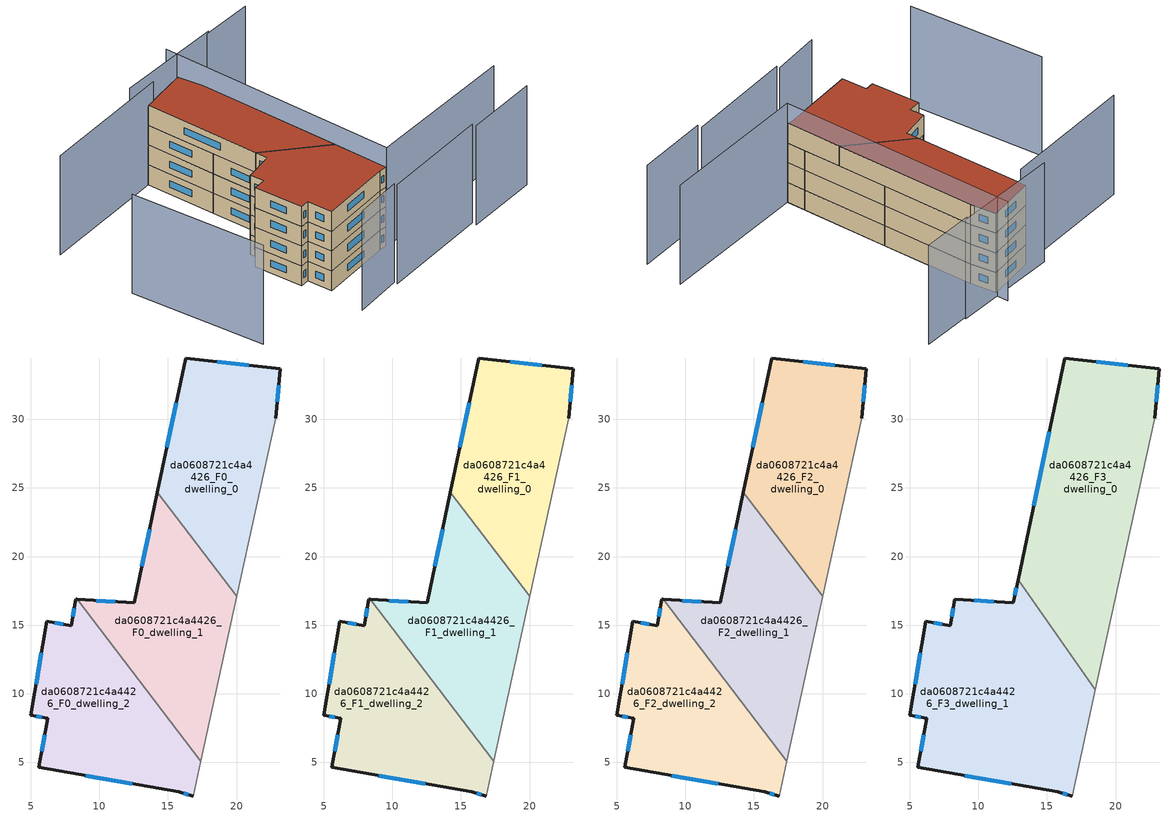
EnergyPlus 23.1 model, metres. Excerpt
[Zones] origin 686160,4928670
da0608721c4a4426_F0_dwelling_0
 floor ground (EU_floor_Construction): 23.2,33.7 22.85,30.07 20.02,17.09 14.23,24.69 16.28,34.48 z0
 wall outside (EU_wall_Construction): 22.85,30.07 23.2,33.7 16.28,34.48 14.23,24.69 z0:3
 wall adiabatic (EU_wall_Construction): 20.02,17.09 22.85,30.07 z0:3
 wall to da0608721c4a4426_F0_dwelling_1 (EU_wall_Construction): 14.23,24.69 20.02,17.09 z0:3
 window (EU_Window_Construction): 20.89,33.96 18.59,34.22 / 22.97,31.28 23.08,32.49 / 15.6,31.22 14.91,27.96 z1:2
da0608721c4a4426_F0_dwelling_1
 floor ground (EU_floor_Construction): 14.23,24.69 20.02,17.09 17.4,5.04 8.38,16.88 12.54,16.61 z0
 wall outside (EU_wall_Construction): 14.23,24.69 12.54,16.61 8.38,16.88 z0:3
 wall adiabatic (EU_wall_Construction): 17.4,5.04 20.02,17.09 z0:3
 wall to da0608721c4a4426_F0_dwelling_2 (EU_wall_Construction): 8.38,16.88 17.4,5.04 z0:3
 window (EU_Window_Construction): 11.15,16.7 9.77,16.79 / 13.67,22 13.1,19.31 z1:2
da0608721c4a4426_F0_dwelling_2
 floor ground (EU_floor_Construction): 8.38,16.88 17.4,5.04 16.85,2.53 15.79,2.83 5.58,4.61 6.22,8.18 4.98,8.4 6.16,15.26 7.94,14.95 8.28,16.88 z0
 wall outside (EU_wall_Construction): 8.38,16.88 8.28,16.88 7.94,14.95 6.16,15.26 4.98,8.4 6.22,8.18 5.58,4.61 15.79,2.83 16.85,2.53 z0:3
 wall adiabatic (EU_wall_Construction): 16.85,2.53 17.4,5.04 z0:3
 window (EU_Window_Construction): 5.39,8.33 5.81,8.26 / 5.77,12.98 5.37,10.69 / 7.35,15.06 6.75,15.16 / 8.17,16.24 8.05,15.6 / 16.14,2.73 16.5,2.63 / 8.98,4.02 12.39,3.43 / 6.01,6.99 5.79,5.8 z1:2
da0608721c4a4426_F1_dwelling_0
 floor to da0608721c4a4426_F0_dwelling_0 (EU_floor_Construction): 23.2,33.7 22.85,30.07 20.02,17.09 14.23,24.69 16.28,34.48 z3
 wall outside (EU_wall_Construction): 22.85,30.07 23.2,33.7 16.28,34.48 14.23,24.69 z3:6
 wall adiabatic (EU_wall_Construction): 20.02,17.09 22.85,30.07 z3:6
 wall to da0608721c4a4426_F1_dwelling_1 (EU_wall_Construction): 14.23,24.69 20.02,17.09 z3:6
 window (EU_Window_Construction): 20.89,33.96 18.59,34.22 / 22.97,31.28 23.08,32.49 / 15.6,31.22 14.91,27.96 z4:5
da0608721c4a4426_F1_dwelling_1
 floor to da0608721c4a4426_F0_dwelling_1 (EU_floor_Construction): 14.23,24.69 20.02,17.09 17.4,5.04 8.38,16.88 12.54,16.61 z3
 wall outside (EU_wall_Construction): 14.23,24.69 12.54,16.61 8.38,16.88 z3:6
 wall adiabatic (EU_wall_Construction): 17.4,5.04 20.02,17.09 z3:6
 wall to da0608721c4a4426_F1_dwelling_2 (EU_wall_Construction): 8.38,16.88 17.4,5.04 z3:6
 window (EU_Window_Construction): 11.15,16.7 9.77,16.79 / 13.67,22 13.1,19.31 z4:5
da0608721c4a4426_F1_dwelling_2
 floor to da0608721c4a4426_F0_dwelling_2 (EU_floor_Construction): 8.38,16.88 17.4,5.04 16.85,2.53 15.79,2.83 5.58,4.61 6.22,8.18 4.98,8.4 6.16,15.26 7.94,14.95 8.28,16.88 z3
 wall outside (EU_wall_Construction): 8.38,16.88 8.28,16.88 7.94,14.95 6.16,15.26 4.98,8.4 6.22,8.18 5.58,4.61 15.79,2.83 16.85,2.53 z3:6
 wall adiabatic (EU_wall_Construction): 16.85,2.53 17.4,5.04 z3:6
 window (EU_Window_Construction): 5.39,8.33 5.81,8.26 / 5.77,12.98 5.37,10.69 / 7.35,15.06 6.75,15.16 / 8.17,16.24 8.05,15.6 / 16.14,2.73 16.5,2.63 / 8.98,4.02 12.39,3.43 / 6.01,6.99 5.79,5.8 z4:5
da0608721c4a4426_F2_dwelling_0
 floor to da0608721c4a4426_F1_dwelling_0 (EU_floor_Construction): 23.2,33.7 22.85,30.07 20.02,17.09 14.23,24.69 16.28,34.48 z6
 wall outside (EU_wall_Construction): 22.85,30.07 23.2,33.7 16.28,34.48 14.23,24.69 z6:9
 wall adiabatic (EU_wall_Construction): 20.02,17.09 22.85,30.07 z6:9
 wall to da0608721c4a4426_F2_dwelling_1 (EU_wall_Construction): 14.23,24.69 20.02,17.09 z6:9
 window (EU_Window_Construction): 20.89,33.96 18.59,34.22 / 22.97,31.28 23.08,32.49 / 15.6,31.22 14.91,27.96 z7:8
da0608721c4a4426_F2_dwelling_1
 floor to da0608721c4a4426_F1_dwelling_1 (EU_floor_Construction): 14.23,24.69 20.02,17.09 17.4,5.04 8.38,16.88 12.54,16.61 z6
 wall outside (EU_wall_Construction): 14.23,24.69 12.54,16.61 8.38,16.88 z6:9
 wall adiabatic (EU_wall_Construction): 17.4,5.04 20.02,17.09 z6:9
 wall to da0608721c4a4426_F2_dwelling_2 (EU_wall_Construction): 8.38,16.88 17.4,5.04 z6:9
 window (EU_Window_Construction): 11.15,16.7 9.77,16.79 / 13.67,22 13.1,19.31 z7:8
da0608721c4a4426_F2_dwelling_2
 floor to da0608721c4a4426_F1_dwelling_2 (EU_floor_Construction): 8.38,16.88 17.4,5.04 16.85,2.53 15.79,2.83 5.58,4.61 6.22,8.18 4.98,8.4 6.16,15.26 7.94,14.95 8.28,16.88 z6
 wall outside (EU_wall_Construction): 8.38,16.88 8.28,16.88 7.94,14.95 6.16,15.26 4.98,8.4 6.22,8.18 5.58,4.61 15.79,2.83 16.85,2.53 z6:9
 wall adiabatic (EU_wall_Construction): 16.85,2.53 17.4,5.04 z6:9
 window (EU_Window_Construction): 5.39,8.33 5.81,8.26 / 5.77,12.98 5.37,10.69 / 7.35,15.06 6.75,15.16 / 8.17,16.24 8.05,15.6 / 16.14,2.73 16.5,2.63 / 8.98,4.02 12.39,3.43 / 6.01,6.99 5.79,5.8 z7:8
da0608721c4a4426_F3_dwelling_0
 floor to da0608721c4a4426_F2_dwelling_0 (EU_floor_Construction): 23.2,33.7 22.85,30.07 20.02,17.09 14.23,24.69 16.28,34.48 z9
 floor to da0608721c4a4426_F2_dwelling_1 (EU_floor_Construction): 14.23,24.69 20.02,17.09 18.54,10.27 12.89,18.3 z9
 wall outside (EU_wall_Construction): 22.85,30.07 23.2,33.7 16.28,34.48 12.89,18.3 z9:12
 wall adiabatic (EU_wall_Construction): 18.54,10.27 22.85,30.07 z9:12
 wall to da0608721c4a4426_F3_dwelling_1 (EU_wall_Construction): 12.89,18.3 18.54,10.27 z9:12
 window (EU_Window_Construction): 20.89,33.96 18.59,34.22 / 22.97,31.28 23.08,32.49 / 15.15,29.09 14.02,23.69 z10:11
 roof outside (EU_roof_Construction): 18.54,10.27 22.85,30.07 23.2,33.7 16.28,34.48 12.89,18.3 z12
da0608721c4a4426_F3_dwelling_1
 floor to da0608721c4a4426_F2_dwelling_1 (EU_floor_Construction): 12.89,18.3 18.54,10.27 17.4,5.04 8.38,16.88 12.54,16.61 z9
 floor to da0608721c4a4426_F2_dwelling_2 (EU_floor_Construction): 8.38,16.88 17.4,5.04 16.85,2.53 15.79,2.83 5.58,4.61 6.22,8.18 4.98,8.4 6.16,15.26 7.94,14.95 8.28,16.88 z9
 wall outside (EU_wall_Construction): 12.89,18.3 12.54,16.61 8.28,16.88 7.94,14.95 6.16,15.26 4.98,8.4 6.22,8.18 5.58,4.61 15.79,2.83 16.85,2.53 z9:12
 wall adiabatic (EU_wall_Construction): 16.85,2.53 18.54,10.27 z9:12
 window (EU_Window_Construction): 5.39,8.33 5.81,8.26 / 5.77,12.98 5.37,10.69 / 7.35,15.06 6.75,15.16 / 8.17,16.24 8.05,15.6 / 11.12,16.7 9.7,16.79 / 12.77,17.74 12.66,17.17 / 16.14,2.73 16.5,2.63 / 8.98,4.02 12.39,3.43 / 6.01,6.99 5.79,5.8 z10:11
 roof outside (EU_roof_Construction): 16.85,2.53 18.54,10.27 12.89,18.3 12.54,16.61 8.28,16.88 7.94,14.95 6.16,15.26 4.98,8.4 6.22,8.18 5.58,4.61 15.79,2.83 z12
shading: 25.7,-5.61 35.91,-7.68 / 10.36,-2.07 25.81,-5.01 / 3.53,-0.5 10.44,-1.58 / -5.2,26.61 -8.06,7.5 / 38.05,-2.22 16.82,2.4 / 16.82,2.4 24.08,35.72 / 36.45,30.76 29.2,32.55 / 29.73,32.66 14.78,36.31 / 17.24,34.29 -1.63,38.05 z0:15
[Building]
EU S2 Campaign: North Axis=0; Terrain=City; Solar Distribution=FullExterior
[Site:Location]
Bologna: Latitude=44.5; Longitude=11.25; Time Zone=1; Elevation=37
[SizingPeriod:WeatherFileDays]
AnnualSizingPeriod: Begin Month=1; Begin Day of Month=1; End Month=12; End Day of Month=31; Day of Week for Start Day=Monday; Use Weather File Daylight Saving Period=No; Use Weather File Rain and Snow Indicators=No
[MATERIAL]
EU_InternalMass_Material: Roughness=MediumRough; Thickness=0.1; Conductivity=1; Density=1800; Specific Heat=900; Thermal Absorptance=0.9; Solar Absorptance=0.7; Visible Absorptance=0.7
[MATERIAL:NOMASS] Roughness=MediumRough; Thermal Absorptance=0.9; Solar Absorptance=0.7; Visible Absorptance=0.7
Name | Thermal Resistance
EU_wall_NoMass | 0.937881
EU_roof_NoMass | 0.548572
EU_floor_NoMass | 0.71348
[WINDOWMATERIAL:SIMPLEGLAZINGSYSTEM]
EU_Window_SimpleGlazing: UFactor=4.25633; Solar Heat Gain Coefficient=0.85; Visible Transmittance=0.85
[CONSTRUCTION]
EU_wall_Construction: EU_wall_NoMass
EU_roof_Construction: EU_roof_NoMass
EU_floor_Construction: EU_floor_NoMass
EU_Window_Construction: EU_Window_SimpleGlazing
EU_InternalMass_Construction: EU_InternalMass_Material
[ZONE] Type=1; Multiplier=1; Ceiling Height=autocalculate; Floor Area=autocalculate; Part of Total Floor Area=Yes
Name | Volume
da0608721c4a4426_F0_dwelling_0; da0608721c4a4426_F1_dwelling_0; da0608721c4a4426_F2_dwelling_0 | 293.11
da0608721c4a4426_F3_dwelling_0 | 439.642
da0608721c4a4426_F0_dwelling_1; da0608721c4a4426_F1_dwelling_1; da0608721c4a4426_F2_dwelling_1 | 293.109
da0608721c4a4426_F3_dwelling_1 | 439.652
da0608721c4a4426_F0_dwelling_2; da0608721c4a4426_F1_dwelling_2; da0608721c4a4426_F2_dwelling_2 | 293.087
[INTERNALMASS] Construction=EU_InternalMass_Construction
Name | Zone or ZoneList | Surface Area
da0608721c4a4426_F0_dwelling_0_EU_InternalMass | da0608721c4a4426_F0_dwelling_0 | 97.7037
da0608721c4a4426_F0_dwelling_1_EU_InternalMass | da0608721c4a4426_F0_dwelling_1 | 97.7027
da0608721c4a4426_F0_dwelling_2_EU_InternalMass | da0608721c4a4426_F0_dwelling_2 | 97.6955
da0608721c4a4426_F1_dwelling_0_EU_InternalMass | da0608721c4a4426_F1_dwelling_0 | 97.7037
da0608721c4a4426_F1_dwelling_1_EU_InternalMass | da0608721c4a4426_F1_dwelling_1 | 97.7027
da0608721c4a4426_F1_dwelling_2_EU_InternalMass | da0608721c4a4426_F1_dwelling_2 | 97.6955
da0608721c4a4426_F2_dwelling_0_EU_InternalMass | da0608721c4a4426_F2_dwelling_0 | 97.7037
da0608721c4a4426_F2_dwelling_1_EU_InternalMass | da0608721c4a4426_F2_dwelling_1 | 97.7027
da0608721c4a4426_F2_dwelling_2_EU_InternalMass | da0608721c4a4426_F2_dwelling_2 | 97.6955
da0608721c4a4426_F3_dwelling_0_EU_InternalMass | da0608721c4a4426_F3_dwelling_0 | 146.547
da0608721c4a4426_F3_dwelling_1_EU_InternalMass | da0608721c4a4426_F3_dwelling_1 | 146.551
[OTHEREQUIPMENT] Fuel Type=Electricity; Design Level Calculation Method=Watts/Area; Power per Zone Floor Area=1; Fraction Latent=0; Fraction Radiant=0; Fraction Lost=0; Carbon Dioxide Generation Rate=0; EndUse Subcategory=EU_Step8_InternalGains
Name | Zone or ZoneList or Space or SpaceList | Schedule
EU_Step8_InternalGain_da0608721c4a4426_F0_dwelling_0_f000 | da0608721c4a4426_F0_dwelling_0 | EU_Step8_GainSchedule_da0608721c4a4426_F0_dwelling_0_f000
EU_Step8_InternalGain_da0608721c4a4426_F0_dwelling_1_f000 | da0608721c4a4426_F0_dwelling_1 | EU_Step8_GainSchedule_da0608721c4a4426_F0_dwelling_1_f000
EU_Step8_InternalGain_da0608721c4a4426_F0_dwelling_2_f000 | da0608721c4a4426_F0_dwelling_2 | EU_Step8_GainSchedule_da0608721c4a4426_F0_dwelling_2_f000
EU_Step8_InternalGain_da0608721c4a4426_F1_dwelling_0_f000 | da0608721c4a4426_F1_dwelling_0 | EU_Step8_GainSchedule_da0608721c4a4426_F1_dwelling_0_f000
EU_Step8_InternalGain_da0608721c4a4426_F1_dwelling_1_f000 | da0608721c4a4426_F1_dwelling_1 | EU_Step8_GainSchedule_da0608721c4a4426_F1_dwelling_1_f000
EU_Step8_InternalGain_da0608721c4a4426_F1_dwelling_2_f000 | da0608721c4a4426_F1_dwelling_2 | EU_Step8_GainSchedule_da0608721c4a4426_F1_dwelling_2_f000
EU_Step8_InternalGain_da0608721c4a4426_F2_dwelling_0_f000 | da0608721c4a4426_F2_dwelling_0 | EU_Step8_GainSchedule_da0608721c4a4426_F2_dwelling_0_f000
EU_Step8_InternalGain_da0608721c4a4426_F2_dwelling_1_f000 | da0608721c4a4426_F2_dwelling_1 | EU_Step8_GainSchedule_da0608721c4a4426_F2_dwelling_1_f000
EU_Step8_InternalGain_da0608721c4a4426_F2_dwelling_2_f000 | da0608721c4a4426_F2_dwelling_2 | EU_Step8_GainSchedule_da0608721c4a4426_F2_dwelling_2_f000
EU_Step8_InternalGain_da0608721c4a4426_F3_dwelling_0_f000 | da0608721c4a4426_F3_dwelling_0 | EU_Step8_GainSchedule_da0608721c4a4426_F3_dwelling_0_f000
EU_Step8_InternalGain_da0608721c4a4426_F3_dwelling_1_f000 | da0608721c4a4426_F3_dwelling_1 | EU_Step8_GainSchedule_da0608721c4a4426_F3_dwelling_1_f000
[ZONEVENTILATION:DESIGNFLOWRATE] Schedule=EU_AlwaysOn; Design Flow Rate Calculation Method=AirChanges/Hour; Air Changes per Hour=0.687892; Ventilation Type=Natural; Fan Pressure Rise=0; Fan Total Efficiency=1; Constant Term Coefficient=1; Temperature Term Coefficient=0; Velocity Term Coefficient=0; Velocity Squared Term Coefficient=0; Minimum Indoor Temperature=-100; Maximum Indoor Temperature=100; Delta Temperature=-100; Minimum Outdoor Temperature=-100; Maximum Outdoor Temperature=100; Maximum Wind Speed=40
Name | Zone or ZoneList or Space or SpaceList
EU_ConstantAir_da0608721c4a4426_F0_dwelling_0 | da0608721c4a4426_F0_dwelling_0
EU_ConstantAir_da0608721c4a4426_F0_dwelling_1 | da0608721c4a4426_F0_dwelling_1
EU_ConstantAir_da0608721c4a4426_F0_dwelling_2 | da0608721c4a4426_F0_dwelling_2
EU_ConstantAir_da0608721c4a4426_F1_dwelling_0 | da0608721c4a4426_F1_dwelling_0
EU_ConstantAir_da0608721c4a4426_F1_dwelling_1 | da0608721c4a4426_F1_dwelling_1
EU_ConstantAir_da0608721c4a4426_F1_dwelling_2 | da0608721c4a4426_F1_dwelling_2
EU_ConstantAir_da0608721c4a4426_F2_dwelling_0 | da0608721c4a4426_F2_dwelling_0
EU_ConstantAir_da0608721c4a4426_F2_dwelling_1 | da0608721c4a4426_F2_dwelling_1
EU_ConstantAir_da0608721c4a4426_F2_dwelling_2 | da0608721c4a4426_F2_dwelling_2
EU_ConstantAir_da0608721c4a4426_F3_dwelling_0 | da0608721c4a4426_F3_dwelling_0
EU_ConstantAir_da0608721c4a4426_F3_dwelling_1 | da0608721c4a4426_F3_dwelling_1
[HVACTEMPLATE:THERMOSTAT] Constant Heating Setpoint=20; Constant Cooling Setpoint=50
EU_HeatOnly_da0608721c4a4426_F0_dwelling_0; EU_HeatOnly_da0608721c4a4426_F0_dwelling_1; EU_HeatOnly_da0608721c4a4426_F0_dwelling_2; EU_HeatOnly_da0608721c4a4426_F1_dwelling_0; EU_HeatOnly_da0608721c4a4426_F1_dwelling_1; EU_HeatOnly_da0608721c4a4426_F1_dwelling_2; EU_HeatOnly_da0608721c4a4426_F2_dwelling_0; EU_HeatOnly_da0608721c4a4426_F2_dwelling_1; EU_HeatOnly_da0608721c4a4426_F2_dwelling_2; EU_HeatOnly_da0608721c4a4426_F3_dwelling_0; EU_HeatOnly_da0608721c4a4426_F3_dwelling_1
[HVACTEMPLATE:ZONE:IDEALLOADSAIRSYSTEM] System Availability Schedule=EU_AlwaysOn; Maximum Heating Supply Air Temperature=50; Minimum Cooling Supply Air Temperature=13; Maximum Heating Supply Air Humidity Ratio=0.0156; Minimum Cooling Supply Air Humidity Ratio=0.0077; Heating Limit=NoLimit; Cooling Limit=NoLimit; Heating Availability Schedule=EU_AlwaysOn; Cooling Availability Schedule=EU_CoolingOff; Dehumidification Control Type=ConstantSensibleHeatRatio; Cooling Sensible Heat Ratio=0.7; Dehumidification Setpoint=60; Humidification Control Type=None; Humidification Setpoint=30; Outdoor Air Method=None; Outdoor Air Flow Rate per Person=0.00944; Outdoor Air Flow Rate per Zone Floor Area=0; Outdoor Air Flow Rate per Zone=0; Demand Controlled Ventilation Type=None; Outdoor Air Economizer Type=NoEconomizer; Heat Recovery Type=None; Sensible Heat Recovery Effectiveness=0.7; Latent Heat Recovery Effectiveness=0.65
Name | Template Thermostat
da0608721c4a4426_F0_dwelling_0 | EU_HeatOnly_da0608721c4a4426_F0_dwelling_0
da0608721c4a4426_F0_dwelling_1 | EU_HeatOnly_da0608721c4a4426_F0_dwelling_1
da0608721c4a4426_F0_dwelling_2 | EU_HeatOnly_da0608721c4a4426_F0_dwelling_2
da0608721c4a4426_F1_dwelling_0 | EU_HeatOnly_da0608721c4a4426_F1_dwelling_0
da0608721c4a4426_F1_dwelling_1 | EU_HeatOnly_da0608721c4a4426_F1_dwelling_1
da0608721c4a4426_F1_dwelling_2 | EU_HeatOnly_da0608721c4a4426_F1_dwelling_2
da0608721c4a4426_F2_dwelling_0 | EU_HeatOnly_da0608721c4a4426_F2_dwelling_0
da0608721c4a4426_F2_dwelling_1 | EU_HeatOnly_da0608721c4a4426_F2_dwelling_1
da0608721c4a4426_F2_dwelling_2 | EU_HeatOnly_da0608721c4a4426_F2_dwelling_2
da0608721c4a4426_F3_dwelling_0 | EU_HeatOnly_da0608721c4a4426_F3_dwelling_0
da0608721c4a4426_F3_dwelling_1 | EU_HeatOnly_da0608721c4a4426_F3_dwelling_1
[SIZING:ZONE] Zone Cooling Design Supply Air Temperature Input Method=SupplyAirTemperature; Zone Cooling Design Supply Air Temperature=13; Zone Heating Design Supply Air Temperature Input Method=SupplyAirTemperature; Zone Heating Design Supply Air Temperature=50; Zone Cooling Design Supply Air Humidity Ratio=0.008; Zone Heating Design Supply Air Humidity Ratio=0.008; Cooling Design Air Flow Method=DesignDay; Cooling Design Air Flow Rate=0; Cooling Minimum Air Flow per Zone Floor Area=0.000762; Cooling Minimum Air Flow=0; Cooling Minimum Air Flow Fraction=0.2; Heating Design Air Flow Method=DesignDay; Heating Design Air Flow Rate=0; Heating Maximum Air Flow per Zone Floor Area=0.002032; Heating Maximum Air Flow=0.141576; Heating Maximum Air Flow Fraction=0.3; Account for Dedicated Outdoor Air System=No; Dedicated Outdoor Air System Control Strategy=NeutralSupplyAir; Dedicated Outdoor Air Low Setpoint Temperature for Design=autosize; Dedicated Outdoor Air High Setpoint Temperature for Design=autosize; Zone Load Sizing Method=Sensible Load Only No Latent Load; Zone Latent Cooling Design Supply Air Humidity Ratio Input Method=HumidityRatioDifference; Zone Cooling Design Supply Air Humidity Ratio Difference=0.005; Zone Latent Heating Design Supply Air Humidity Ratio Input Method=HumidityRatioDifference; Zone Humidification Design Supply Air Humidity Ratio Difference=0.005
da0608721c4a4426_F0_dwelling_0; da0608721c4a4426_F0_dwelling_1; da0608721c4a4426_F0_dwelling_2; da0608721c4a4426_F1_dwelling_0; da0608721c4a4426_F1_dwelling_1; da0608721c4a4426_F1_dwelling_2; da0608721c4a4426_F2_dwelling_0; da0608721c4a4426_F2_dwelling_1; da0608721c4a4426_F2_dwelling_2; da0608721c4a4426_F3_dwelling_0; da0608721c4a4426_F3_dwelling_1
[SCHEDULE:CONSTANT]
Name | Hourly Value
EU_AlwaysOn | 1
EU_CoolingOff | 0
[SCHEDULE:FILE] Column Number=1; Rows to Skip at Top=0; Number of Hours of Data=8760; Column Separator=Comma; Interpolate to Timestep=No; Minutes per Item=60; Adjust Schedule for Daylight Savings=Yes
Name | File
EU_Step8_GainSchedule_da0608721c4a4426_F0_dwelling_0_f000 | ../../schedules/da0608721c4a4426/da0608721c4a4426_F0_dwelling_0_f000_gain.csv
EU_Step8_GainSchedule_da0608721c4a4426_F0_dwelling_1_f000 | ../../schedules/da0608721c4a4426/da0608721c4a4426_F0_dwelling_1_f000_gain.csv
EU_Step8_GainSchedule_da0608721c4a4426_F0_dwelling_2_f000 | ../../schedules/da0608721c4a4426/da0608721c4a4426_F0_dwelling_2_f000_gain.csv
EU_Step8_GainSchedule_da0608721c4a4426_F1_dwelling_0_f000 | ../../schedules/da0608721c4a4426/da0608721c4a4426_F1_dwelling_0_f000_gain.csv
EU_Step8_GainSchedule_da0608721c4a4426_F1_dwelling_1_f000 | ../../schedules/da0608721c4a4426/da0608721c4a4426_F1_dwelling_1_f000_gain.csv
EU_Step8_GainSchedule_da0608721c4a4426_F1_dwelling_2_f000 | ../../schedules/da0608721c4a4426/da0608721c4a4426_F1_dwelling_2_f000_gain.csv
EU_Step8_GainSchedule_da0608721c4a4426_F2_dwelling_0_f000 | ../../schedules/da0608721c4a4426/da0608721c4a4426_F2_dwelling_0_f000_gain.csv
EU_Step8_GainSchedule_da0608721c4a4426_F2_dwelling_1_f000 | ../../schedules/da0608721c4a4426/da0608721c4a4426_F2_dwelling_1_f000_gain.csv
EU_Step8_GainSchedule_da0608721c4a4426_F2_dwelling_2_f000 | ../../schedules/da0608721c4a4426/da0608721c4a4426_F2_dwelling_2_f000_gain.csv
EU_Step8_GainSchedule_da0608721c4a4426_F3_dwelling_0_f000 | ../../schedules/da0608721c4a4426/da0608721c4a4426_F3_dwelling_0_f000_gain.csv
EU_Step8_GainSchedule_da0608721c4a4426_F3_dwelling_1_f000 | ../../schedules/da0608721c4a4426/da0608721c4a4426_F3_dwelling_1_f000_gain.csv
